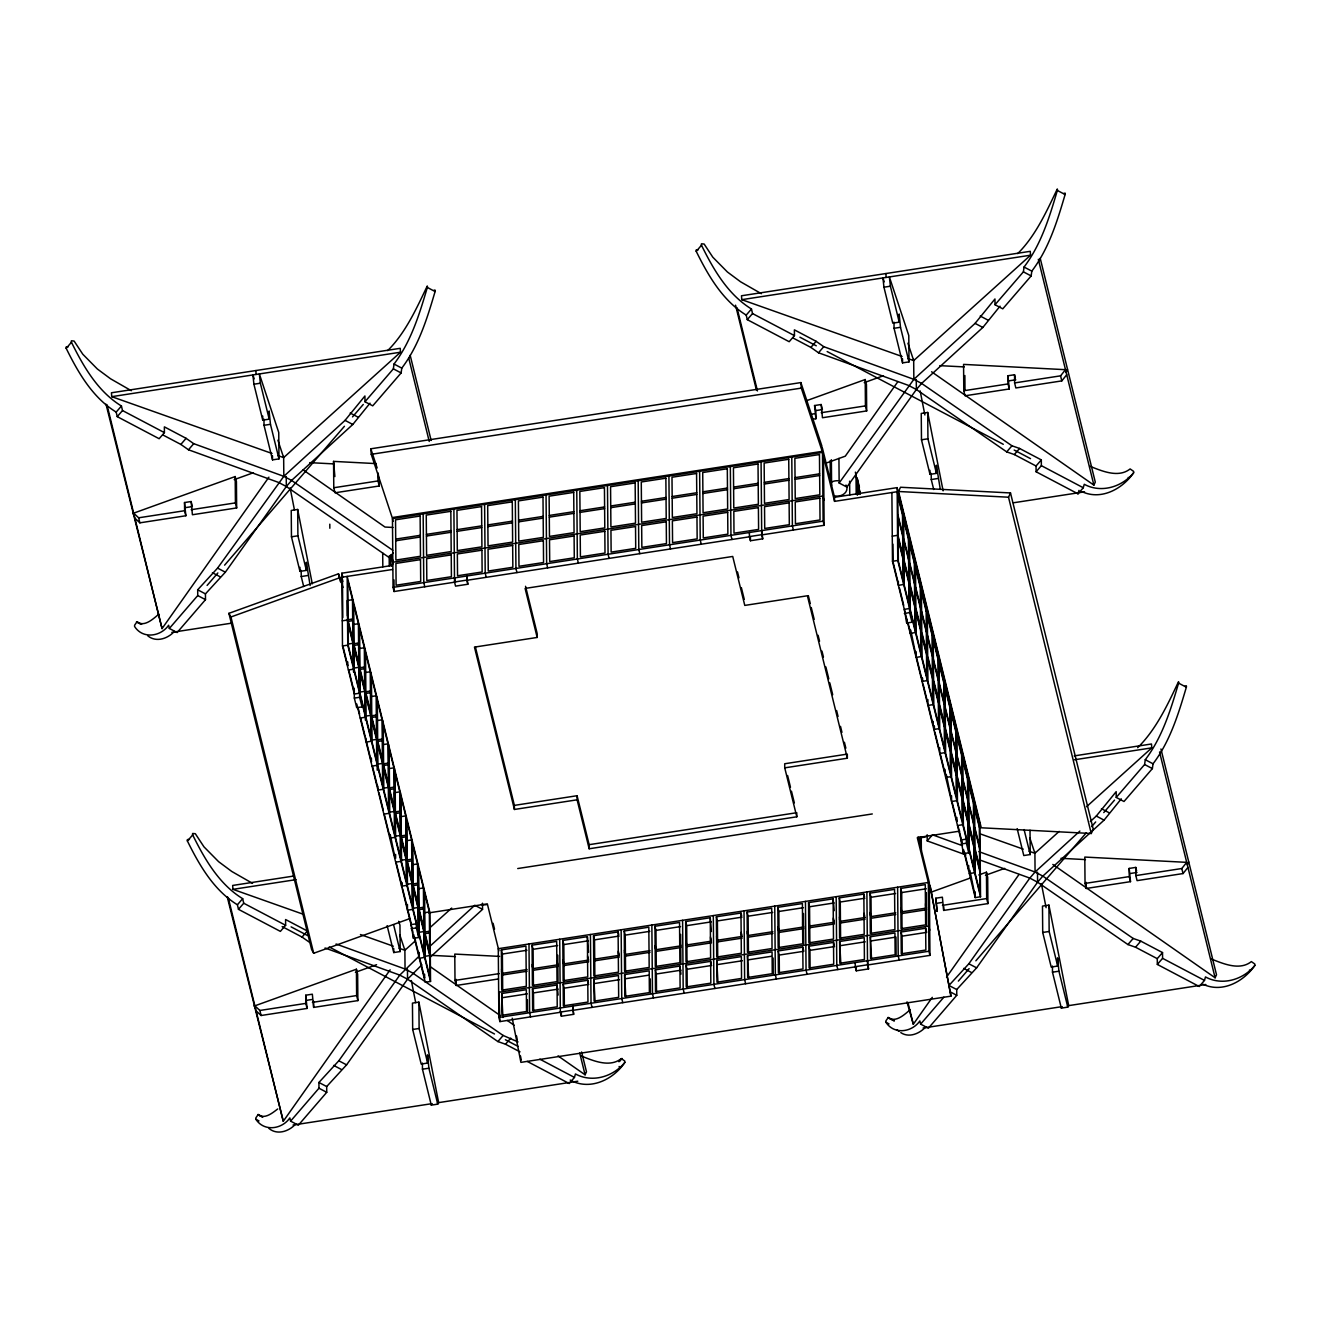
<?xml version="1.0" encoding="UTF-8"?>
<svg xmlns="http://www.w3.org/2000/svg" width="1321" height="1321" viewBox="0 0 1321 1321"><rect width="100%" height="100%" fill="white"/><g stroke="black" fill="none" stroke-linecap="round" stroke-linejoin="round"><path stroke-width="1.5" d="M434.097 290.158L435.022 290.108A3.319 1.172 -62.2 0 1 435.088 291.545C427.228 318.212 418.823 345.706 401.782 368.13L401.122 372.935L372.737 405.844L364.976 401.749L393.361 368.856L394.021 364.035C411.062 341.627 419.467 314.117 427.327 287.45A3.319 1.172 -62.2 0 0 427.261 286.013C417.007 307.314 405.778 332.71 387.647 350.626M1063.702 193.51L1065.056 193.097A3.319 1.172 -62.2 0 1 1065.106 194.534C1057.262 221.201 1048.857 248.695 1031.817 271.119L1031.156 275.94L1002.771 308.833L995.01 304.738L1023.395 271.845L1024.039 267.04C1041.097 244.616 1049.501 217.106 1057.345 190.455A3.319 1.172 -62.2 0 0 1057.295 189.002C1047.041 210.32 1035.813 235.716 1017.682 253.615M1184.937 686.193L1186.275 685.764A3.319 1.172 -62.2 0 1 1186.341 687.217C1178.481 713.868 1170.092 741.378 1153.035 763.802L1152.374 768.607L1123.989 801.5L1116.228 797.422L1144.613 764.512L1145.274 759.707C1162.315 737.283 1170.72 709.79 1178.58 683.122A3.319 1.172 -62.2 0 0 1178.514 681.686C1168.111 703.631 1156.321 729.423 1137.645 747.703M950.955 996.15L929.984 885.301L950.955 996.15L520.903 1062.365L512.218 1018.177M527.294 1061.44L569.202 1083.517L574.453 1077.424L575.444 1073.956C592.138 1083.104 613.159 1076.797 624.783 1062.497A3.319 1.701 40.8 0 0 624.701 1060.978L621.332 1058.616C609.675 1067.863 593.459 1060.829 581.356 1056.04M698.248 249.785L696.283 249.884A3.319 1.701 40.8 0 0 696.233 251.337C708.188 275.544 722.587 300.594 746.216 315.092L747.273 319.649L789.182 341.71L794.449 335.617L794.383 329.854L816.13 341.313L823.759 346.68L913.851 379.342L921.612 383.42L1011.952 445.788L1019.564 448.446L1041.311 459.906L1036.044 465.999L1036.093 471.762L1078.002 493.839L1078.993 490.372M1078.002 493.839L1083.27 487.746L1084.26 484.279C1100.954 493.427 1121.958 487.119 1133.583 472.819A3.319 1.701 40.8 0 0 1133.517 471.3L1130.132 468.938C1118.474 478.185 1102.259 471.151 1090.172 466.363M978.927 851.649L1035.07 872.009L1042.83 876.104L1133.187 938.455L1140.783 941.13L1162.53 952.573L1157.279 958.666L1157.328 964.429L1199.237 986.506L1204.488 980.413L1205.479 976.946C1222.173 986.093 1243.193 979.786 1254.818 965.486A3.319 1.701 40.8 0 0 1254.735 963.967L1251.367 961.605C1239.692 970.852 1223.494 963.818 1211.39 959.029M558.023 1055.908L585.087 1074.799L586.474 1071.793L581.603 1051.995M898.511 491.495L900.509 487.251L1010.499 492.948L1093.243 829.241L1091.262 833.501L981.272 827.788L898.511 491.495L1008.517 497.208L1010.499 492.948M1066.097 372.208L1067.5 369.203M931.586 371.779L1093.887 485.121L1095.291 482.115L1040.205 258.272M1187.331 864.875L1188.718 861.886M1052.82 864.446L1215.105 977.788L1216.509 974.799L1160.944 748.974M437.746 1104.141L428.896 1068.21L427.558 1054.885L427.641 1063.058L421.184 1064.049L412.68 1029.472L412.449 1003.118L418.889 1002.127L438.655 1102.622L437.746 1104.141L431.29 1105.132L432.198 1103.613M1067.781 1007.13L1058.93 971.199L1057.593 957.874L1057.675 966.047L1051.219 967.055L1042.715 932.461L1042.484 906.107L1048.924 905.116L1068.689 1005.611L1067.781 1007.13L1061.324 1008.121L1062.233 1006.619M370.012 403.169L352.806 424.47L291.578 480.431L286.327 486.524L225.346 572.191L205.449 593.889L205.498 599.651L177.13 632.544L169.352 628.449L197.737 595.556L197.688 589.793L217.585 568.096L283.817 476.336L345.045 420.375L364.926 395.986L364.976 401.749M1000.03 306.175L982.841 327.459L921.612 383.42L916.361 389.513L846.91 487.086L839.149 482.991L913.851 379.342L975.08 323.381L994.961 298.975L995.01 304.738M1090.337 821.513L1096.298 816.048L1116.179 791.659L1116.228 797.422M894.449 1020.786L888.24 1017.517L885.962 1020.753A3.319 1.172 -62.2 0 0 885.929 1022.289C894.086 1034.937 911.952 1032.362 919.878 1020.918L920.621 1024.122L928.382 1028.217L956.767 995.307L956.718 989.545L976.615 967.847L1037.579 882.197L1042.83 876.104L1104.075 820.143L1121.265 798.842M106.01 404.176L162.054 628.598L268.906 477.162M227.229 896.843L283.272 1121.265L390.124 969.829M897.9 381.604L845.291 456.174L825.906 463.176M906.982 1001.896L913.306 1024.254L932.296 997.338M946.546 977.144L1018.97 874.519M421.911 964.792L407.545 979.191L346.581 1064.858L326.683 1086.556L326.733 1092.318L298.348 1125.211L290.587 1121.133L318.972 1088.223L318.922 1082.46L338.82 1060.763L399.784 975.113L418.691 956.553M956.718 989.545L948.957 985.466L968.854 963.769L1029.819 878.102L1035.07 872.009L1079.884 831.058M1066.724 374.718L1061.803 380.894L1015.849 387.961L1014.611 382.925L1060.565 375.841L1065.486 369.682L963.57 364.398L963.802 390.735L965.04 395.788L1009.277 388.968L1007.956 375.758L1014.545 374.751L1015.37 378.103M1187.942 867.402L1183.038 873.561L1137.084 880.628L1135.845 875.592L1181.8 868.524L1186.704 862.349L1084.805 857.065L1085.036 883.419L1086.275 888.455L1130.495 881.652L1129.191 868.425L1135.763 867.418L1136.588 870.787M392.799 550.296L291.578 480.431L283.817 476.336L193.741 443.674L186.096 438.324L164.365 426.865L164.415 432.628L159.147 438.721L117.239 416.643L116.182 412.102C92.553 397.604 78.154 372.555 66.199 348.348L71.45 342.255A3.319 1.701 40.8 0 1 71.499 340.785L74.108 341.049L82.777 354.21L97.374 369.005L110.551 378.78L131.324 390.702M116.182 412.102L121.433 406.009C97.804 391.511 83.405 366.462 71.45 342.255M117.239 416.643L122.506 410.55L121.433 406.009M162.731 434.873L180.845 444.417L186.096 438.324M180.845 444.417L188.474 449.767L193.741 443.674M207.1 585.434L217.866 572.951M224.603 565.157L344.434 426.27M352.509 416.908L363.275 404.424M393.163 552.987L389.216 557.561L286.327 486.524L278.566 482.429L188.474 449.767M282.149 926.582L302.063 937.084L307.331 930.991L285.584 919.532L285.633 925.294L280.382 931.388L238.474 909.327L237.4 904.769C213.771 890.271 199.372 865.222 187.417 841.015L192.684 834.922A3.319 1.701 40.8 0 1 192.734 833.468L195.326 833.716L203.995 846.877L218.609 861.672L231.769 871.464L252.559 883.369M696.233 251.337L701.484 245.244A3.319 1.701 40.8 0 1 701.534 243.791L704.143 244.038L712.812 257.199L727.409 271.994L740.569 281.786L761.358 293.691M237.4 904.769L242.668 898.676C219.038 884.178 204.639 859.129 192.684 834.922M746.216 315.092L751.467 308.998C727.838 294.5 713.439 269.451 701.484 245.244M238.474 909.327L243.725 903.234L242.668 898.676M747.273 319.649L752.524 313.556L751.467 308.998M792.765 337.862L810.879 347.406L816.13 341.313M810.879 347.406L818.508 352.773L823.759 346.68M325.032 947.999L399.784 975.113L407.545 979.191L497.901 1041.559L503.152 1035.466L518.014 1041.939M818.508 352.773L908.6 385.435L916.361 389.513L1006.701 451.881L1011.952 445.788M497.901 1041.559L505.497 1044.217L510.765 1038.124M1006.701 451.881L1014.313 454.54L1019.564 448.446M1036.093 471.762L1041.361 465.669L1041.311 459.906M618.707 1061.671L621.332 1058.616M619.45 1061.523L622.075 1058.484M570.193 1080.05C589.777 1090.964 613.225 1079.818 624.783 1062.497M1081.982 491.66C1101.186 500.593 1122.503 488.935 1133.583 472.819M965.932 854.935L927.21 840.899L932.477 834.806L961.506 845.341M920.621 1024.122L943.838 997.206M958.352 981.107L969.119 968.623M975.856 960.813L1086.258 832.857M1091.641 826.616L1095.687 821.943M1103.762 812.58L1114.544 800.097M979.488 859.855L1029.819 878.102L1037.579 882.197L1127.919 944.548L1133.187 938.455M1127.919 944.548L1135.532 947.223L1140.783 941.13M1157.328 964.429L1162.579 958.336L1162.53 952.573M1203.216 984.327C1222.404 993.26 1243.722 981.602 1254.818 965.486M141.628 624.305L136.971 621.861L134.692 625.081A3.319 1.172 -62.2 0 0 134.676 626.616C142.833 639.281 160.683 636.705 168.626 625.246L169.352 628.449M262.862 1116.988L258.206 1114.528L255.927 1117.748A3.319 1.172 -62.2 0 0 255.894 1119.3C264.068 1131.948 281.918 1129.372 289.86 1117.929L290.587 1121.133M429.308 946.843L474.784 905.281L482.545 909.36L429.49 957.857M174.372 631.405C167.85 638.72 155.928 642.782 147.721 635.731M295.59 1124.072C289.068 1131.387 277.162 1135.449 268.956 1128.415M925.625 1027.061C919.499 1033.633 909.013 1038.174 900.773 1032.609M277.856 455.563L283.652 457.611L400.527 352.212L400.23 348.315L111.443 392.783L111.74 396.663L272.06 453.499M907.89 358.552L913.686 360.6L1030.562 255.201L1030.264 251.32L741.477 295.772L741.775 299.669L902.094 356.505M399.091 948.23L404.887 950.278L415.454 940.75M430.547 927.127L451.699 908.072M1029.076 851.219L1034.904 853.283L1059.194 831.371M1086.523 806.735L1151.78 747.868L1151.483 743.987L1074.204 755.893M158.834 614.182C153.219 618.806 144.435 627.425 136.971 621.861M910.086 1009.855C904.472 1014.478 895.688 1023.098 888.24 1017.517M277.707 1108.963C272.605 1112.86 264.53 1119.729 258.206 1114.528M191.116 501.534L192.42 514.744L236.657 507.941L236.426 481.587L235.188 476.551L133.636 513.159L138.655 517.799L139.894 522.835L185.848 515.751L184.527 502.541L191.116 501.534L192.354 506.57L185.782 507.578M234.197 479.639L253.417 472.72M805.827 400.957L865.205 379.54L866.46 384.576L866.675 410.93L822.455 417.733L821.15 404.523L814.562 405.53L815.883 418.757L811.887 419.368M864.231 382.644L883.452 375.709M409.84 918.59L313.688 953.267L311.64 949.634L228.896 613.34L338.49 573.809L343.014 587.449M228.896 613.34L230.944 616.973L340.537 577.442M356.406 969.218L254.87 1005.826L259.874 1010.466L261.112 1015.502L307.066 1008.435L305.762 995.208L312.334 994.201L313.655 1007.411L357.875 1000.608L357.644 974.254L356.406 969.218L356.637 995.572L357.875 1000.608M355.415 972.322L376.568 964.693M930.876 892.236L971.117 877.738M978.778 874.981L986.44 872.207L987.679 877.243L987.91 903.597L943.689 910.417L942.368 897.19L935.796 898.214L937.101 911.424L935.796 898.214M985.449 875.311L1004.67 868.376M111.74 396.663L400.527 352.212M741.775 299.669L1030.562 255.201M253.913 384.213L260.353 383.222L269.203 419.153L262.747 420.144L253.913 384.213L252.905 374.933L254.193 378.846M883.947 287.202L890.387 286.211L899.238 322.159L892.781 323.15L883.947 287.202L882.94 277.922L884.228 281.835M260.353 383.222L259.362 373.942L278.748 432.528L278.979 458.882L272.522 459.873L264.018 425.296L270.458 424.305L269.121 410.98L269.203 419.153M890.387 286.211L889.38 276.931L908.782 335.534L909.013 361.888L902.557 362.879L894.053 328.285L900.493 327.294L899.155 313.985L899.238 322.159M370.821 448.793L800.873 382.578L821.811 445.821L822.223 451.353L392.172 517.568L371.251 454.325L370.821 448.793L377.162 467.964M371.251 454.325L801.302 388.11L822.223 451.353M815.883 418.757L815.8 410.583L822.389 409.56L821.15 404.523M1009.194 380.795L1015.783 379.788M138.655 517.799L184.61 510.715L184.527 502.541M191.182 509.708L235.419 502.888L235.188 476.551M378.351 474.454L379.243 485.979L335.022 492.783L333.784 487.746L378.004 480.943L377.938 472.769M810.648 414.332L814.644 413.704M821.216 412.697L865.437 405.894L865.205 379.54M963.802 390.735L1008.039 383.932L1007.956 375.758M312.284 583.816L297.671 509.46L291.231 510.451L291.462 536.805L299.966 571.382L306.406 570.391L306.34 562.218L310.138 585.517M943.111 490.834L927.705 412.449L921.249 413.44L921.48 439.794L930.001 474.371L936.44 473.38L936.374 465.207L940.156 488.506M455.514 582.049L394.071 591.511L393.047 587.366L392.453 518.608L822.504 452.393L834.558 501.369L897.174 491.726L979.918 828.019M291.462 536.805L297.902 535.798L297.671 509.46M921.48 439.794L927.936 438.803L927.705 412.449M395.706 539.1L420.293 535.319M426.419 534.378L451.006 530.596M457.132 529.638L481.736 525.857M487.862 524.916L512.449 521.135M518.575 520.193L543.162 516.395M549.288 515.454L573.875 511.673M580.018 510.732L604.605 506.934M610.731 505.993L635.318 502.211M641.445 501.27L666.032 497.489M672.158 496.531L696.761 492.75M702.888 491.808L727.475 488.027M733.601 487.086L758.188 483.288M764.314 482.347L788.918 478.565M795.044 477.624L819.631 473.826M395.722 540.784L420.309 537.003M426.435 536.045L451.022 532.264M457.149 531.323L481.736 527.541M487.878 526.6L512.465 522.802M518.592 521.861L543.179 518.08M549.305 517.138L573.892 513.341M580.018 512.399L604.622 508.618M610.748 507.677L635.335 503.895M641.461 502.938L666.048 499.156M672.174 498.215L696.778 494.434M702.904 493.493L727.491 489.695M733.617 488.753L758.204 484.972M764.331 484.031L788.918 480.233M795.06 479.292L819.647 475.51M392.832 562.218L822.884 496.002L823.908 500.131M303.681 586.507L301.238 576.534L307.677 575.527M933.716 489.497L931.255 479.523L937.712 478.532M359.593 693.211L354.309 694.02L342.486 645.969L341.858 573.198L392.436 565.421M834.558 501.369L834.525 497.274L897.141 487.631L979.885 823.924L980.529 896.777L975.228 897.586L963.405 849.552L963.438 853.63L968.739 852.821L968.095 779.968M392.469 569.5L341.891 577.227L342.882 581.29M393.047 587.366L823.115 521.151L822.471 448.314L834.525 497.274M454.523 582L466.808 580.101L466.775 576.022L467.832 584.245L455.547 586.128L454.523 582L453.896 509.163M761.672 530.613L762.729 538.836L750.444 540.735L749.42 536.59L761.705 534.708L761.078 461.855M467.023 580.282L749.255 536.821M762.696 534.757L824.122 525.296L823.528 456.538M352.509 599.701L352.856 639.958L348.133 620.721L347.786 580.48L352.509 599.701L347.225 600.527L347.357 615.949M171.846 632.363L230.828 623.281M1013.389 502.789L1084.558 491.841M347.39 619.813L352.674 618.988M342.271 620.82L347.555 620.011L430.299 956.305M892.269 536.144L897.553 535.319L980.298 871.612M347.406 621.481L352.69 620.672M353.136 624.536L358.42 623.727L353.698 604.506L354.045 644.747L358.767 663.968L358.42 623.727M347.605 644.12L352.889 643.31L348.166 624.073L348.348 645.886L353.087 665.107L352.889 643.31M353.301 643.822L358.585 643.013M342.486 645.969L347.77 645.16L347.175 576.402L429.919 912.695L430.53 981.453L425.23 982.263L413.407 934.228L413.44 938.323L418.74 937.497L418.096 864.661M962.464 845.704L892.484 561.293L897.768 560.484L897.141 487.631M353.318 645.507L358.602 644.698M364.332 647.752L364.679 687.993L359.956 668.773L359.593 628.515L364.332 647.752L359.048 648.561L359.229 669.532L364.513 668.707M525.543 586.293L537.135 633.37L537.168 637.449L474.47 647.108L514.414 809.459L577.112 799.816L577.079 795.721L514.381 805.381L514.414 809.459M358.8 667.336L358.998 689.133L354.259 669.896L354.078 648.099L358.8 667.336L353.516 668.145L353.549 672.108M359.213 667.848L364.497 667.039M348.397 669.995L353.681 669.186L353.087 600.428M364.959 672.587L370.243 671.762L365.504 652.541L365.867 692.782L370.59 712.019L370.243 671.762M359.428 692.171L364.712 691.345L359.989 672.125L360.171 693.921L364.91 713.158L364.712 691.345M365.124 691.874L370.408 691.048M909.591 608.519L904.307 609.328L906.701 623.033L911.985 622.208L911.952 618.129M365.141 693.542L370.425 692.732M361.954 702.805L362.004 706.9L356.703 707.709L354.342 698.099L359.626 697.29L358.998 624.453M904.34 613.423L909.624 612.614L908.997 539.761M376.155 695.787L376.502 736.045L371.779 716.808L371.416 676.567L376.155 695.787L370.854 696.613L371.052 717.567L376.336 716.758M365.339 716.18L370.623 715.371L365.884 696.15L366.082 717.947L370.821 737.168L370.623 715.371M371.036 715.883L376.32 715.074M360.22 718.046L365.504 717.22M376.766 720.622L382.066 719.813L377.327 700.576L377.69 740.833L382.413 760.054L382.066 719.813M371.251 740.206L376.535 739.397L371.795 720.16L371.994 741.956L376.733 761.193L376.535 739.397M376.947 739.909L382.231 739.1M916.13 657.379L921.414 656.57L920.82 587.812M376.964 741.593L382.248 740.767M382.677 744.648L387.978 743.839L383.239 724.602L383.602 764.859L388.324 784.08L387.978 743.839M382.446 763.406L382.628 785.219L377.905 765.982L377.707 744.185L382.446 763.406L377.162 764.232L377.212 770.176M382.859 763.934L388.143 763.125M372.043 766.081L377.327 765.272L376.733 696.514M382.859 765.602L388.159 764.793M388.589 768.673L393.889 767.848L389.15 748.627L389.513 788.868L394.236 808.105L393.889 767.848M383.057 788.257L388.357 787.432L383.618 768.211L383.817 790.008L388.539 809.228L388.357 787.432M388.77 787.96L394.054 787.134M388.77 789.628L394.071 788.819M399.801 791.873L400.147 832.131L395.408 812.894L395.062 772.653L399.801 791.873L394.5 792.683L394.682 813.653L399.982 812.844M388.968 812.266L394.269 811.457L389.53 792.22L389.728 814.033L394.451 833.254L394.269 811.457M394.665 811.969L399.966 811.16M383.866 814.116L389.15 813.307L388.556 744.549M400.412 816.708L405.712 815.899L400.973 796.662L401.32 836.92L406.059 856.14L405.712 815.899M784.74 767.848L847.355 758.204L847.322 754.109L784.707 763.753L784.74 767.848L796.794 816.807L589.166 848.776L577.112 799.816M394.88 836.292L400.18 835.483L395.441 816.246L395.639 838.042L400.362 857.279L400.18 835.483M400.577 835.995L405.877 835.186M400.593 837.679L405.894 836.854M406.323 840.734L411.624 839.925L406.885 820.688L407.231 860.929L411.97 880.166L411.624 839.925M293.675 876.054L232.661 885.45L232.958 889.347L302.509 914M400.791 860.318L406.092 859.492L401.353 840.272L401.551 862.068L406.274 881.305L406.092 859.492M406.488 860.021L411.789 859.195M395.673 862.167L400.973 861.358L400.379 792.6M945.671 777.475L950.971 776.665L950.377 707.907M406.505 861.688L411.805 860.879M232.958 889.347L296.003 879.637M1074.501 759.773L1151.78 747.868M412.235 864.76L417.535 863.934L412.796 844.713L413.143 884.954L417.882 904.191L417.535 863.934M589.166 848.776L589.133 844.68L796.761 812.712L796.794 816.807M406.703 884.327L412.003 883.518L407.264 864.297L407.462 886.094L412.185 905.314L412.003 883.518M412.4 884.046L417.7 883.221M517.733 868.541L872.289 813.951M412.416 885.714L417.717 884.905M423.43 887.96L423.793 928.201L419.054 908.98L418.707 868.723L423.43 887.96L418.146 888.769L418.328 909.74L423.628 908.914M412.614 908.353L417.915 907.544L413.176 888.306L413.374 910.119L418.096 929.34L417.915 907.544M418.311 908.055L423.612 907.246M957.494 825.526L962.794 824.717L962.183 755.959M424.058 912.794L429.342 911.985L424.619 892.748L424.966 933.006L429.705 952.226L429.342 911.985M428.681 912.894L487.333 903.861L498.909 950.856M959.723 831.124L917.302 837.663L929.357 886.622M411.079 928.713L416.379 927.903L416.346 923.808L411.046 924.617L413.44 938.323M961.077 844.036L966.378 843.211L966.345 839.132L961.044 839.941L963.438 853.63M423.826 931.569L424.008 953.366L419.285 934.129L419.087 912.332L423.826 931.569L418.526 932.378L418.559 936.341M424.223 932.081L429.523 931.272M424.239 933.765L429.54 932.94M387.136 925.658L393.757 952.557L400.197 951.549L399.966 925.212L398.678 921.298M1030.017 830.232L1030.231 854.555L1023.792 855.546L1017.17 828.647M424.437 956.404L429.721 955.578L424.999 936.358L425.18 958.154L429.919 977.375L429.721 955.578M969.317 873.561L974.617 872.752L974.006 803.994M501.353 949.898L525.956 946.117L526.303 986.358L501.716 990.156L501.353 949.898L502.376 954.043L502.69 990.436M532.082 945.176L556.669 941.394L557.016 981.635L532.429 985.416L532.082 945.176L533.09 949.304L533.42 985.697M587.383 936.655L587.729 976.913L563.142 980.694L562.796 940.436L587.383 936.655L588.505 952.358M618.096 931.932L618.459 972.173L593.856 975.955L593.509 935.714L618.096 931.932L618.789 934.69M624.239 930.991L648.826 927.193L649.172 967.451L624.585 971.232L624.239 930.991L625.246 935.119L625.56 971.513M654.952 926.252L679.539 922.471L679.886 962.712L655.299 966.51L654.952 926.252L655.959 930.397L656.289 966.79M710.252 917.732L710.615 957.989L686.012 961.771L685.665 921.53L710.252 917.732L711.359 931.52M740.982 913.009L741.329 953.25L716.742 957.048L716.378 916.791L740.982 913.009L741.659 915.767M747.108 912.068L771.695 908.287L772.042 948.528L747.455 952.309L747.108 912.068L748.115 916.196L748.446 952.59M777.821 907.329L802.408 903.547L802.755 943.805L778.168 947.586L777.821 907.329L778.845 911.473L779.159 947.867M833.138 898.825L833.485 939.066L808.898 942.847L808.535 902.606L833.138 898.825L834.212 910.664M863.851 894.086L864.198 934.343L839.611 938.125L839.264 897.884L863.851 894.086L864.528 896.843M869.978 893.145L894.565 889.363L894.911 929.604L870.324 933.402L869.978 893.145L871.001 897.289L871.315 933.666M900.691 888.422L925.278 884.624L925.641 924.882L901.054 928.663L900.691 888.422L901.715 892.55L902.028 928.944M502.376 954.043L526.963 950.261M533.09 949.304L557.677 945.522M564.133 980.975L563.819 944.581L588.406 940.8M594.846 976.236L594.533 939.858L619.12 936.061M625.246 935.119L649.833 931.338M655.959 930.397L680.563 926.599M687.003 962.051L686.689 925.658L711.276 921.876M717.716 957.329L717.402 920.935L741.989 917.154M748.115 916.196L772.719 912.415M778.845 911.473L803.432 907.692M809.872 943.128L809.558 906.751L834.145 902.953M840.602 938.405L840.272 902.012L864.859 898.23M871.001 897.289L895.588 893.491M901.715 892.55L926.302 888.769M307 1000.261L311.938 999.502M937.035 903.25L941.972 902.491M1130.429 873.478L1137.001 872.454M259.874 1010.466L305.828 1003.382L305.762 995.208M312.416 1002.375L356.637 995.572M498.463 978.96L456.24 985.466L455.002 980.413L499.222 973.61M942.451 905.364L986.671 898.561L986.44 872.207M1085.036 883.419L1129.257 876.599L1129.191 868.425M527.129 969.531L502.541 973.329L501.534 969.185M619.285 955.347L594.698 959.129L593.674 955M650.015 950.625L625.411 954.406L624.404 950.261M742.154 936.424L717.567 940.222L716.56 936.077M772.884 931.701L748.297 935.483L747.273 931.355M865.04 917.517L840.437 921.298L839.429 917.154M895.754 912.778L871.166 916.576L870.143 912.431M527.145 971.216L502.558 974.997L501.534 970.869M619.301 957.031L594.714 960.813L593.69 956.668M650.015 952.292L625.427 956.09L624.42 951.946M742.171 938.108L717.584 941.89L716.576 937.761M772.901 933.386L748.297 937.167L747.29 933.022M865.057 919.185L840.453 922.983L839.446 918.838M895.77 914.462L871.183 918.244L870.159 914.115M498.661 992.302L928.713 926.087L929.736 930.215M501.732 993.508L526.336 989.726L526.518 1011.523L501.93 1015.304L501.732 993.508L502.921 1017.467M557.049 984.987L557.231 1006.784L532.644 1010.582L532.462 988.769L557.049 984.987L558.123 995.076M587.762 980.265L587.961 1002.061L563.357 1005.842L563.175 984.046L587.762 980.265L588.439 983.022M593.889 979.323L618.476 975.525L618.674 997.322L594.087 1001.12L593.889 979.323L595.061 1001.285M624.618 974.584L649.205 970.803L649.387 992.599L624.8 996.381L624.618 974.584L625.791 996.562M679.919 966.064L680.117 987.877L655.513 991.658L655.332 969.862L679.919 966.064L680.976 974.171M710.632 961.341L710.83 983.138L686.243 986.919L686.045 965.123L710.632 961.341L711.309 964.099M716.758 960.4L741.362 956.602L741.543 978.415L716.956 982.197L716.758 960.4L717.947 982.378M747.488 955.661L772.075 951.88L772.257 973.676L747.669 977.474L747.488 955.661L748.66 977.639M802.788 947.157L802.986 968.953L778.399 972.735L778.201 950.938L802.788 947.157L803.812 951.285L779.225 955.066L779.373 972.917M833.518 942.418L833.7 964.214L809.113 968.012L808.914 946.199L833.518 942.418L834.195 945.176M839.644 941.477L864.231 937.695L864.413 959.492L839.826 963.273L839.644 941.477L840.817 963.455M870.357 936.754L894.944 932.956L895.143 954.769L870.556 958.551L870.357 936.754L871.53 958.716M925.658 928.234L925.856 950.03L901.269 953.812L901.071 932.015L925.658 928.234L926.682 932.362L902.094 936.16L902.243 953.993M502.756 997.636L527.343 993.854M533.634 1010.747L533.469 992.913L558.073 989.132M564.348 1006.024L564.199 988.174L588.786 984.393M594.912 983.451L619.499 979.67M625.626 978.729L648.33 975.228M656.504 991.823L656.355 973.99L680.942 970.208M687.217 987.101L687.069 969.267L711.656 965.469M717.782 964.528L742.369 960.747M748.495 959.806L771.2 956.305M810.087 968.177L809.938 950.344L834.525 946.563M840.651 945.621L865.255 941.823M871.381 940.882L895.968 937.101L896.117 954.934M412.68 1029.472L419.12 1028.481L418.889 1002.127M1042.715 932.461L1049.155 931.47L1048.924 905.116M498.876 1017.451L928.927 951.236L928.333 882.478L498.281 948.693L498.876 1017.451L499.899 1021.595L561.326 1012.134L561.375 1016.212L573.644 1014.33L572.604 1006.107L573.644 1014.33M561.375 1016.212L560.352 1012.084L572.637 1010.185M867.501 960.697L868.558 968.92L856.272 970.819L855.248 966.675L867.534 964.792L866.89 891.939M572.852 1010.35L856.999 966.609M868.508 964.842L929.951 955.38L929.323 882.527L918.227 837.481M431.29 1105.132L422.456 1069.201L428.896 1068.21M1061.324 1008.121L1052.49 972.19L1058.93 971.199M293.064 1125.046L431.356 1103.745M437.466 1102.804L577.789 1081.205M923.098 1028.035L1061.39 1006.734M1067.5 1005.809L1205.792 984.508M939.792 365.653L964.231 366.908M333.784 487.746L333.553 461.392L376.353 463.621M309.758 462.647L334.196 463.919M393.014 527.459L384.989 527.046L303.12 469.863M1061.011 858.32L1085.466 859.591M499.602 956.404L454.771 954.076L455.002 980.413M430.976 955.331L455.431 956.586M68.213 346.796L66.248 346.878A3.319 1.701 40.8 0 0 66.199 348.348M189.448 839.462L187.466 839.562A3.319 1.701 40.8 0 0 187.417 841.015M980.496 833.98L1023.247 849.139M360.451 934.541L393.295 946.183M336.046 944.003L405.052 969.02L412.812 973.098L503.152 1035.466M1057.345 190.455L1065.106 194.534M1024.039 267.04L1031.817 271.119M1023.395 271.845L1031.156 275.94M980.232 316.049L987.992 320.128M975.08 323.381L982.841 327.459M799.915 337.202L816.262 345.805M827.161 351.551L1003.283 444.302M1014.181 450.048L1030.529 458.651M752.524 313.556L794.449 335.617M1041.361 465.669L1083.27 487.746M1014.313 454.54L1036.044 465.999M427.327 287.45L435.088 291.545M1178.58 683.122L1186.341 687.217M394.021 364.035L401.782 368.13M1145.274 759.707L1153.035 763.802M393.361 368.856L401.122 372.935M1144.613 764.512L1152.374 768.607M350.197 413.044L357.958 417.139M1101.45 808.716L1109.211 812.811M345.045 420.375L352.806 424.47M1096.298 816.048L1104.075 820.143M122.506 410.55L164.415 432.628M1162.579 958.336L1204.488 980.413M1135.532 947.223L1157.279 958.666M217.585 568.096L225.346 572.191M968.854 963.769L976.615 967.847M212.417 572.72L220.178 576.815M963.67 968.392L971.43 972.487M197.688 589.793L205.449 593.889M197.737 595.556L205.498 599.651M950.559 992.038L956.767 995.307M136.459 621.91L141.116 624.371M887.712 1017.583L893.921 1020.852M885.929 1022.289L889.033 1023.924M291.115 926.88L307.446 935.483M329.243 946.959L494.483 1033.98M505.382 1039.726L518.08 1046.414M243.725 903.234L285.633 925.294M539.843 1059.178L574.453 1077.424M505.497 1044.217L519.995 1051.863M338.82 1060.763L346.581 1064.858M333.652 1065.403L341.412 1069.482M318.922 1082.46L326.683 1086.556M318.972 1088.223L326.733 1092.318M257.678 1114.594L262.334 1117.038M255.894 1119.3L258.999 1120.935M429.556 966.179L500.56 1015.766M507.314 1020.489L514.084 1025.212M302.063 937.084L309.708 942.451M897.207 1029.967L898.974 1031.404M134.891 518.195L139.894 522.835M256.109 1010.879L261.112 1015.502M132.81 513.126L134.263 515.685M254.045 1005.793L255.481 1008.352M619.103 1066.46L619.45 1067.071A3.319 1.701 40.8 0 1 619.516 1068.59M907.923 343.196L913.686 360.6M1029.786 837.811L1034.904 853.283M277.889 440.207L283.652 457.611M399.768 934.806L404.887 950.278M1038.323 259.296L1093.887 485.121M1159.541 751.963L1215.105 977.788M1060.565 375.841L1061.803 380.894M1181.8 868.524L1183.038 873.561M1008.039 383.932L1009.277 388.968M1129.257 876.599L1130.495 881.652M1008.517 497.208L1091.262 833.501M900.493 327.294L909.013 361.888M927.936 438.803L936.44 473.38M1024.089 829.571L1030.231 854.555M1049.155 931.47L1057.675 966.047M897.95 515.074L902.672 534.311M903.861 539.1L908.584 558.337M909.773 563.126L914.495 582.346M915.684 587.135L920.407 606.372M921.596 611.161L926.318 630.398M927.507 635.186L932.23 654.407M933.402 659.212L938.141 678.433M939.314 683.221L944.053 702.458M945.225 707.247L949.964 726.484M951.137 731.273L955.876 750.493M957.048 755.298L961.787 774.519M962.959 779.307L967.699 798.545M968.871 803.333L973.61 822.554M974.782 827.359L979.522 846.579M897.966 516.759L902.689 535.979M903.878 540.784L908.6 560.005M909.789 564.794L914.512 584.031M915.701 588.819L920.423 608.056M921.596 612.845L926.335 632.065M927.507 636.854L932.246 656.091M933.419 660.88L938.158 680.117M939.33 684.905L944.069 704.126M945.242 708.931L949.981 728.152M951.153 732.94L955.892 752.177M957.065 756.966L961.804 776.203M962.976 780.992L967.715 800.212M968.887 805.017L973.627 824.238M974.799 829.027L979.522 848.264M865.437 405.894L866.675 410.93M986.671 898.561L987.91 903.597M897.768 560.484L980.529 896.777M909.624 612.614L911.985 622.208M966.378 843.211L968.739 852.821M897.785 581.24L893.062 562.019L892.897 544.169M899.436 587.961L903.696 605.266M908.188 623.512L909.608 629.275M915.519 653.301L910.747 630.117M916.691 658.089L921.431 677.326M923.082 684.047L927.342 701.352M928.514 706.141L933.253 725.361L933.22 721.398M934.905 732.082L939.165 749.387M940.337 754.175L945.076 773.412L945.043 769.449M950.988 797.438L946.216 774.238M952.16 802.227L956.899 821.447L956.866 817.484M958.072 826.236L962.332 843.558M964.462 852.194L968.722 869.499L968.673 865.536M974.634 893.508L969.862 870.324M857.18 478.103L859.443 487.317M859.921 492.122L857.23 484.361M857.279 489.794L858.369 494.203M814.562 405.53L815.8 410.583M925.46 903.911L926.467 908.055L901.88 911.837L900.856 907.709M925.476 905.595L926.483 909.723L901.896 913.521L900.872 909.376M823.115 521.151L824.122 525.296M928.927 951.236L929.951 955.38M901.071 932.015L902.094 936.16M793.409 530.018L792.385 525.89L791.791 457.132M899.238 960.103L898.214 955.975L897.62 887.217M808.336 595.639L810.285 603.565M811.259 607.528L814.182 619.417M818.079 635.269L819.548 641.213M821.976 651.104L823.445 657.049M825.873 666.956L828.795 678.845M829.77 682.808L832.692 694.681M836.606 710.533L838.059 716.477M840.503 726.385L841.956 732.329M844.4 742.237L845.853 748.165M737.002 307.743L757.461 390.933M907.94 1002.474L913.306 1024.254M847.355 758.204L807.395 595.771L744.78 605.414L732.726 556.455L525.098 588.423L537.168 637.449M735.549 305.184L756.504 390.372M864.017 913.372L864.694 916.13M864.033 915.057L864.71 917.814M761.705 534.708L762.729 538.836M867.534 964.792L868.558 968.92M839.264 897.884L840.272 902.012M833.303 918.112L834.311 922.24L809.723 926.021L808.716 921.893M833.32 919.779L834.327 923.924L809.74 927.705L808.716 923.561M731.966 539.48L730.959 535.352L730.348 466.594M837.795 969.564L836.787 965.42L836.176 896.678M737.514 571.943L738.951 577.822M741.362 587.614L744.268 599.371M787.597 775.51L790.486 787.25M791.461 791.18L794.35 802.92M808.535 902.606L809.558 906.751M808.914 946.199L809.938 950.344M802.574 922.834L803.597 926.979L779.01 930.76L777.986 926.615M802.59 924.518L803.614 928.646L779.027 932.428L778.003 928.3M701.253 544.219L700.229 540.074L699.635 471.316M807.081 974.287L806.058 970.159L805.463 901.401M778.201 950.938L779.225 955.066M670.54 548.942L669.516 544.797L668.921 476.055M776.368 979.026L775.344 974.881L774.75 906.123M741.147 932.296L741.824 935.053M741.164 933.964L741.841 936.721M639.81 553.664L638.803 549.536L638.192 480.778M745.638 983.749L744.631 979.621L744.02 910.863M716.378 916.791L717.402 920.935M710.434 937.018L711.441 941.163L686.854 944.944L685.83 940.816M710.434 938.703L711.458 942.831L686.87 946.629L685.847 942.484M609.097 558.403L608.089 554.259L607.478 485.501M714.925 988.488L713.901 984.343L713.307 915.585M685.665 921.53L686.689 925.658M686.045 965.123L687.069 969.267M679.704 941.757L680.728 945.886L656.141 949.683L655.117 945.539M679.721 943.425L680.744 947.57L656.157 951.351L655.133 947.223M578.383 563.126L577.36 558.998L576.765 490.24M684.212 993.21L683.188 989.082L682.594 920.324M655.332 969.862L656.355 973.99M547.67 567.865L546.646 563.72L546.052 494.962M653.482 997.949L652.475 993.805L651.864 925.047M618.278 951.219L618.955 953.977M618.278 952.887L618.971 955.644M577.079 795.721L589.133 844.68M516.94 572.587L515.933 568.459L515.322 499.701M622.769 1002.672L621.745 998.527L621.151 929.786M593.509 935.714L594.533 939.858M587.548 955.942L588.572 960.086L563.984 963.868L562.961 959.723M587.564 957.626L588.588 961.754L564.001 965.535L562.977 961.407M486.227 577.327L485.203 573.182L484.609 504.424M592.056 1007.395L591.032 1003.266L590.437 934.508M562.796 940.436L563.819 944.581M466.808 580.101L467.832 584.245M410.171 355.283L431.141 440.454M563.175 984.046L564.199 988.174M408.783 358.272L429.242 441.478M579.721 1053.002L585.087 1074.799M556.835 960.664L557.858 964.809L533.255 968.59L532.247 964.462M556.851 962.348L557.875 966.493L533.271 970.275L532.264 966.13M475.395 646.976L514.381 805.381M454.49 577.904L455.167 580.662M532.462 988.769L533.469 992.913M424.784 586.772L423.777 582.644L423.166 513.886M530.613 1016.856L529.605 1012.728L528.994 943.97M493.08 923.28L494.533 929.158M392.453 518.608L393.13 521.366M378.004 480.943L379.243 485.979M392.056 557.297L392.998 563.951L390.306 556.191M498.991 993.673L499.899 1021.595M390.356 561.607L391.429 566.015M333.553 461.392L334.874 476.567M341.858 573.198L342.849 577.211M338.49 573.809L340.455 581.818M347.77 645.16L430.53 981.453M359.626 697.29L362.004 706.9M416.379 927.903L418.74 937.497M343.064 646.696L347.786 665.916L347.753 661.953M348.975 670.721L353.698 689.942M358.189 708.205L359.609 713.967M360.798 718.756L365.058 736.061M366.71 742.782L371.432 762.002L371.399 758.039M372.621 766.807L377.344 786.028M378.995 792.749L383.255 810.054M384.428 814.842L389.167 834.079M395.078 858.089L390.306 834.905M396.25 862.877L400.99 882.114M402.641 888.835L406.901 906.14M408.073 910.929L411.392 924.386M414.464 936.87L418.724 954.175M419.896 958.963L424.635 978.201L424.602 974.238M356.769 704.027L412.945 932.312M270.458 424.305L278.979 458.882M297.902 535.798L306.406 570.391M393.575 924.667L400.197 951.549M419.12 1028.481L427.641 1063.058M235.419 502.888L236.657 507.941M230.944 616.973L313.688 953.267M184.61 510.715L185.848 515.751M305.828 1003.382L307.066 1008.435M106.968 404.738L162.054 628.598M228.186 897.421L283.272 1121.265M1041.361 883.551L1046.1 907.659M920.143 390.884L924.882 414.992M857.18 478.367L860.301 494.186M855.381 472.125L859.657 493.872M516.528 1035.895L517.304 1039.908M520.474 1055.991L521.267 1060.003M411.343 980.562L415.686 1002.656M290.108 487.878L294.451 509.989M885.863 273.546L886.16 277.427M800.873 382.578L801.302 388.11M255.828 370.557L256.125 374.437M857.329 495.21L857.18 479.16M1135.763 867.418L1135.845 875.592M1086.225 882.378L1086.275 888.455M1052.441 966.064L1052.49 972.19M1037.497 872.207L1037.579 882.197M1034.904 852.045L1035.07 872.009M1014.545 374.751L1014.611 382.925M975.179 891.791L975.228 897.586M964.875 375.511L964.99 389.695M956.272 731.933L956.883 800.691L951.582 801.5L951.533 795.704M944.465 683.882L945.06 752.64L939.759 753.465L939.71 747.653M943.64 906.322L943.689 910.417M938.554 659.873L939.148 728.631L933.864 729.44L933.815 725.576M934.393 726.203L934.426 730.166M931.206 473.397L931.255 479.523M932.643 635.847L933.237 704.605L927.953 705.414L927.887 699.618M929.951 470.293L930.001 474.371M926.731 611.821L927.325 680.579L922.041 681.405L922.008 677.524M927.16 834.756L927.21 840.899M926.335 892.633L926.615 925.162M922.57 678.152L922.603 682.115M921.232 836.705L921.348 850.526L920.043 837.597M916.262 379.54L916.361 389.513M913.67 359.378L913.851 379.342M916.08 651.567L916.113 655.447M914.908 563.786L915.503 632.544L910.219 633.353L910.186 629.49M906.668 618.938L906.701 623.033M902.524 358.817L902.557 362.879M903.085 515.735L903.68 584.493L898.396 585.319L898.363 581.438M894.003 322.159L894.053 328.285M891.89 492.535L892.484 561.293M856.025 474.289L856.19 494.021M856.239 966.724L856.272 970.819M855.215 962.596L855.248 966.675M849.634 481.191L849.75 495.028M838.934 458.404L839.149 482.991M831.371 459.725L831.603 485.401M830.182 460.616L830.364 480.365M803.482 913.472L803.746 944.069M773.115 958.006L773.247 973.858M750.411 536.64L750.444 540.735M749.387 532.512L749.42 536.59M680.629 934.327L680.876 962.992M650.262 978.894L650.378 992.781M559.708 939.231L560.352 1012.084M557.776 955.166L558.007 981.916M527.393 999.799L527.508 1011.688M482.495 903.217L482.545 909.36M456.191 979.373L456.24 985.466M424.008 888.686L424.619 957.428L419.318 958.253L419.269 952.441M422.406 1063.075L422.456 1069.201M412.185 840.635L412.796 909.393L407.495 910.202L407.446 904.406M406.274 816.609L406.885 885.367L401.584 886.193L401.551 882.312M407.462 969.218L407.545 979.191M404.87 949.056L405.052 969.02M402.129 882.94L402.162 886.903M393.972 579.902L394.071 591.511M395.606 854.423L395.639 858.303M394.467 768.574L395.062 837.332L389.778 838.141L389.728 834.278M390.289 555.299L390.372 564.381M393.724 948.495L393.757 952.557M389.183 555.976L389.266 565.85M382.694 553.02L382.826 566.841M382.644 720.523L383.239 789.281L377.955 790.107L377.922 786.226M370.821 672.488L371.416 741.246L366.132 742.055L366.099 738.191M364.91 648.462L365.372 720.143M354.259 688.208L354.342 698.099M342.486 581.29L342.8 617.683M329.804 524.173L329.837 528.251M313.605 1001.285L313.655 1007.411M301.171 570.391L301.238 576.534M299.933 567.287L299.966 571.382M286.244 476.551L286.327 486.524M283.652 456.389L283.817 476.336M272.489 455.828L272.522 459.873M263.969 419.17L264.018 425.296M262.714 416.065L262.747 420.144M1128.25 477.393A3.319 1.701 40.8 0 1 1128.332 478.912M486.458 904.654A9.841 7.711 -0.5 0 1 481.372 904.373M393.146 560.715A9.841 7.711 -0.5 0 1 390.752 555.134M845.985 485.038A9.841 7.711 -0.5 0 1 844.499 493.526A9.841 7.711 -0.5 0 1 833.898 495.722M830.678 482.627A9.841 7.711 -0.5 0 1 837.828 480.745M927.59 835.681A9.841 7.711 -0.5 0 1 917.913 837.167M1249.484 970.06A3.319 1.701 40.8 0 1 1249.55 971.579M420.128 516.032L395.54 519.814L395.887 560.071L420.474 556.273L420.128 516.032M450.841 511.31L426.254 515.091L426.6 555.332L451.188 551.551L450.841 511.31M481.554 506.57L456.967 510.368L457.314 550.609L481.917 546.828L481.554 506.57M512.284 501.848L487.68 505.629L488.043 545.87L512.631 542.089L512.284 501.848M542.997 497.109L518.41 500.907L518.757 541.148L543.344 537.366L542.997 497.109M573.71 492.386L549.123 496.168L549.47 536.425L574.057 532.627L573.71 492.386M604.44 487.647L579.836 491.445L580.2 531.686L604.787 527.905L604.44 487.647M635.153 482.925L610.566 486.706L610.913 526.963L635.5 523.166L635.153 482.925M665.867 478.202L641.279 481.983L641.626 522.224L666.213 518.443L665.867 478.202M696.58 473.463L671.993 477.244L672.356 517.502L696.943 513.72L696.58 473.463M727.31 468.74L702.722 472.522L703.069 512.763L727.656 508.981L727.31 468.74M758.023 464.001L733.436 467.799L733.782 508.04L758.37 504.259L758.023 464.001M788.736 459.279L764.149 463.06L764.496 503.318L789.099 499.52L788.736 459.279M819.466 454.54L794.862 458.337L795.225 498.578L819.813 494.797L819.466 454.54M420.507 559.642L395.92 563.423L396.102 585.22L420.689 581.438L420.507 559.642M451.221 554.903L426.633 558.684L426.815 580.497L451.419 576.699L451.221 554.903M481.934 550.18L457.347 553.961L457.545 575.758L482.132 571.976L481.934 550.18M512.664 545.441L488.06 549.239L488.258 571.035L512.845 567.254L512.664 545.441M543.377 540.718L518.79 544.5L518.971 566.296L543.558 562.515L543.377 540.718M574.09 535.979L549.503 539.777L549.701 561.574L574.288 557.792L574.09 535.979M604.82 531.257L580.216 535.038L580.414 556.851L605.001 553.053L604.82 531.257M635.533 526.534L610.946 530.315L611.128 552.112L635.715 548.331L635.533 526.534M666.246 521.795L641.659 525.576L641.857 547.389L666.445 543.591L666.246 521.795M696.96 517.072L672.372 520.854L672.571 542.65L697.158 538.869L696.96 517.072M727.689 512.333L703.102 516.131L703.284 537.928L727.871 534.146L727.689 512.333M758.403 507.611L733.816 511.392L733.997 533.189L758.601 529.407L758.403 507.611M789.116 502.872L764.529 506.67L764.727 528.466L789.314 524.685L789.116 502.872M819.846 498.149L795.242 501.93L795.44 523.743L820.027 519.946L819.846 498.149M902.507 515.025L897.785 495.788L898.131 536.045L902.854 555.266L902.507 515.025M908.419 539.051L903.696 519.814L904.043 560.071L908.765 579.292L908.419 539.051M914.33 563.06L909.591 543.839L909.954 584.08L914.677 603.317L914.33 563.06M920.242 587.085L915.503 567.865L915.866 608.106L920.588 627.326L920.242 587.085M926.153 611.111L921.414 591.874L921.777 632.132L926.5 651.352L926.153 611.111M932.065 635.137L927.325 615.9L927.689 656.141L932.411 675.378L932.065 635.137M937.976 659.146L933.237 639.925L933.6 680.166L938.323 699.403L937.976 659.146M943.888 683.172L939.148 663.935L939.495 704.192L944.234 723.413L943.888 683.172M949.799 707.197L945.06 687.96L945.407 728.218L950.146 747.438L949.799 707.197M955.71 731.207L950.971 711.986L951.318 752.227L956.057 771.464L955.71 731.207M961.622 755.232L956.883 736.012L957.23 776.253L961.969 795.49L961.622 755.232M967.533 779.258L962.794 760.021L963.141 800.278L967.88 819.499L967.533 779.258M973.428 803.284L968.706 784.047L969.053 824.287L973.792 843.525L973.428 803.284M979.34 827.293L974.617 808.072L974.964 848.313L979.703 867.55L979.34 827.293M902.887 558.618L898.164 539.397L898.346 561.194L903.085 580.431L902.887 558.618M908.798 582.644L904.076 563.423L904.258 585.22L908.997 604.44L908.798 582.644M914.71 606.669L909.987 587.432L910.169 609.245L914.908 628.466L914.71 606.669M920.621 630.695L915.882 611.458L916.08 633.254L920.82 652.491L920.621 630.695M926.533 654.704L921.794 635.484L921.992 657.28L926.715 676.517L926.533 654.704M932.444 678.73L927.705 659.509L927.903 681.306L932.626 700.526L932.444 678.73M938.356 702.755L933.617 683.518L933.815 705.331L938.537 724.552L938.356 702.755M944.267 726.765L939.528 707.544L939.726 729.341L944.449 748.578L944.267 726.765M950.179 750.79L945.44 731.57L945.638 753.366L950.36 772.587L950.179 750.79M956.09 774.816L951.351 755.579L951.549 777.392L956.272 796.613L956.09 774.816M962.002 798.842L957.263 779.605L957.461 801.401L962.183 820.638L962.002 798.842M967.913 822.851L963.174 803.63L963.372 825.427L968.095 844.664L967.913 822.851M973.808 846.877L969.086 827.656L969.267 849.453L974.006 868.673L973.808 846.877M979.72 870.902L974.997 851.665L975.179 873.478L979.918 892.699L979.72 870.902"/></g></svg>
